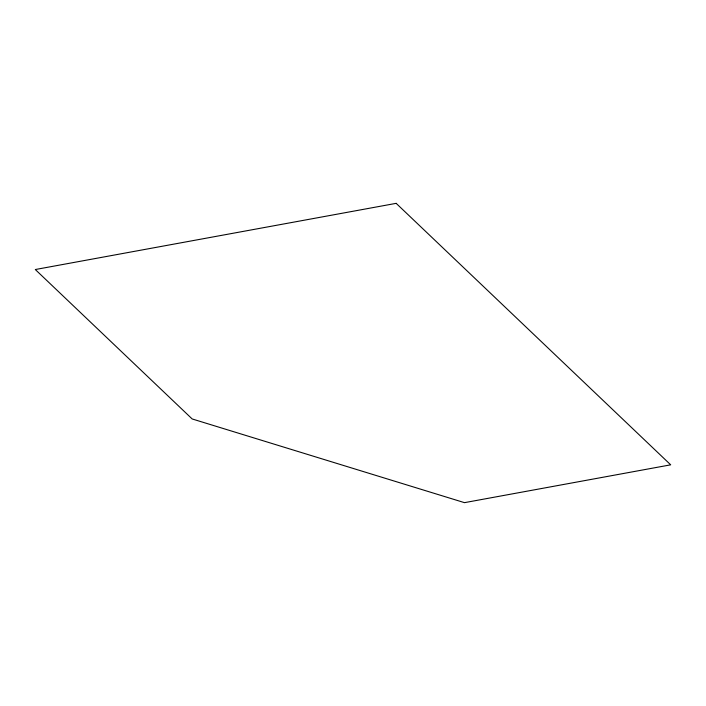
<?xml version="1.0" encoding="UTF-8"?>
<svg xmlns="http://www.w3.org/2000/svg" width="706" height="706" viewBox="0 0 706 706"><rect width="100%" height="100%" fill="white"/><g stroke="black" fill="none" stroke-linecap="round" stroke-linejoin="round"><path stroke-width="1.06" d="M396.163 203.346L35.3 269.533L192.182 418.958L464.495 502.654L670.7 464.83L396.163 203.346"/></g></svg>
